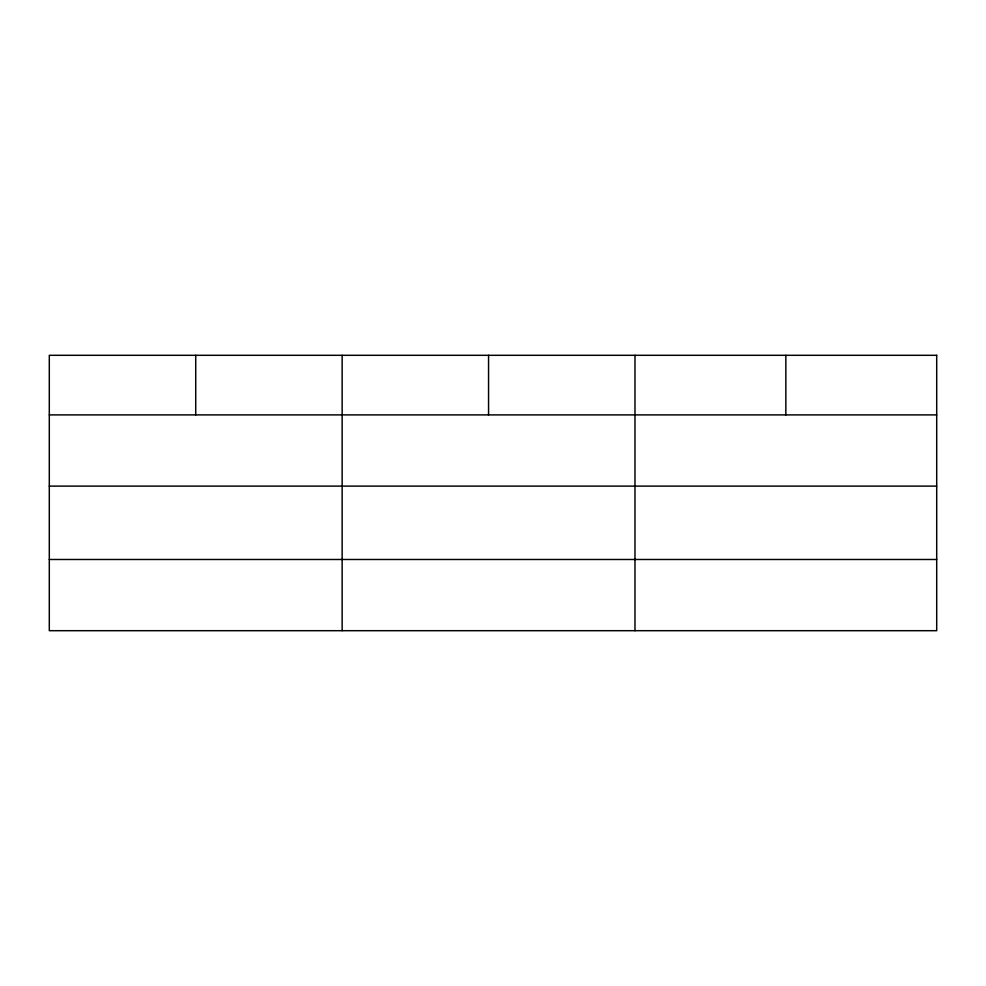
<?xml version="1.0" encoding="UTF-8"?>
<svg xmlns="http://www.w3.org/2000/svg" width="986" height="986" viewBox="0 0 986 986"><rect width="100%" height="100%" fill="white"/><g stroke="black" fill="none" stroke-linecap="round" stroke-linejoin="round"><path stroke-width="1.48" d="M49.3 414.896L936.7 414.896M49.3 486.11L936.7 486.11M49.3 559.481L936.7 559.481M785.842 355.305L785.842 414.896M634.984 355.305L634.984 630.695M488.563 355.305L488.563 414.896M342.142 355.305L342.142 630.695M195.721 355.305L195.721 414.896M936.7 355.305L49.3 355.305L49.3 630.695L936.7 630.695L936.7 355.305"/></g></svg>
